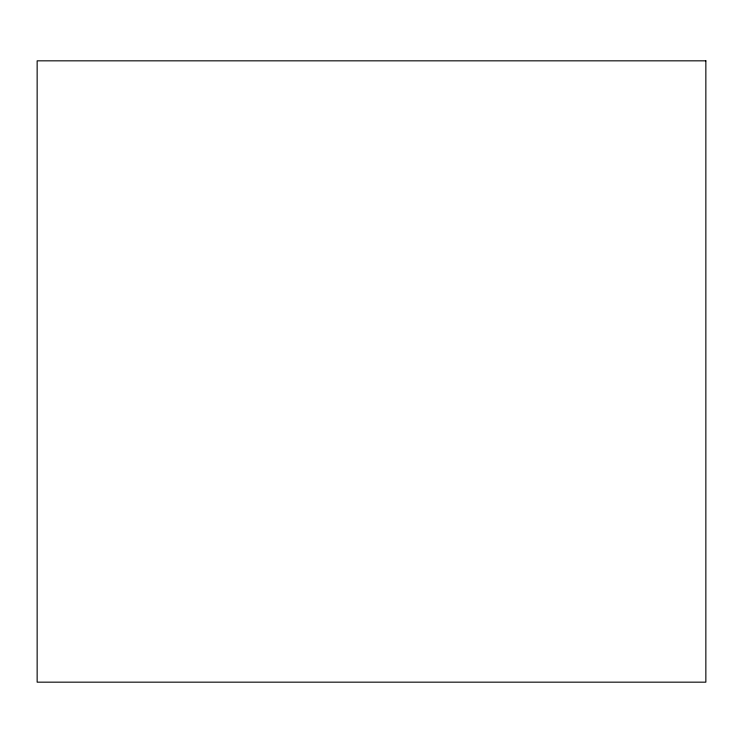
<?xml version="1.0" encoding="UTF-8"?>
<svg xmlns="http://www.w3.org/2000/svg" width="743" height="743" viewBox="0 0 743 743"><rect width="100%" height="100%" fill="white"/><g stroke="black" fill="none" stroke-linecap="round" stroke-linejoin="round"><path stroke-width="1.11" d="M705.85 60.833L37.15 60.833L37.15 682.167L705.85 682.167L705.85 60.833"/></g></svg>
